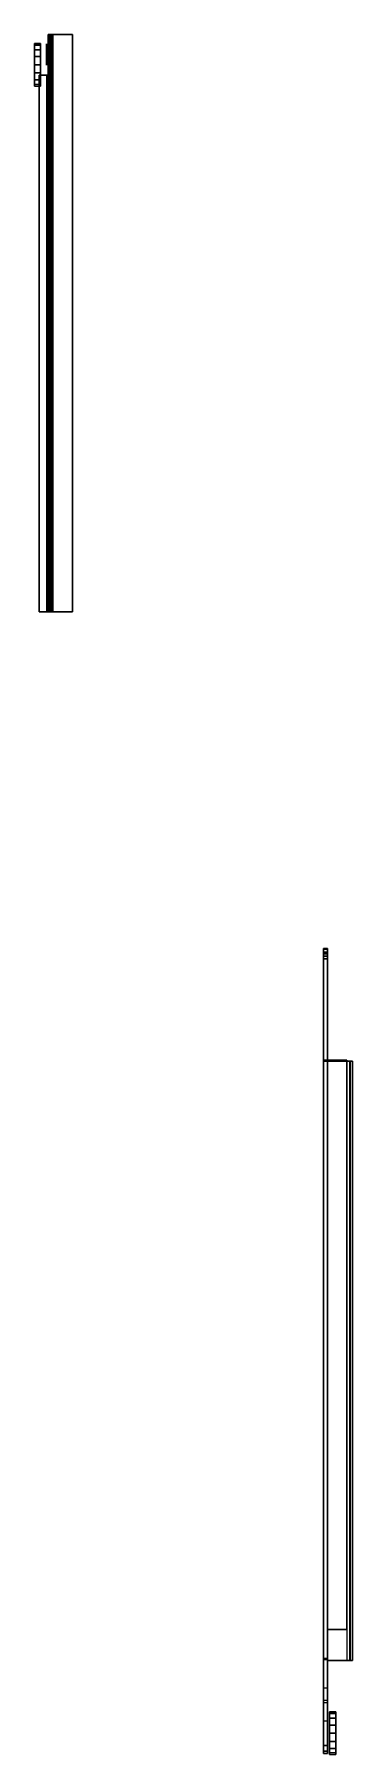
# Model space of a CAD drawing. Extents: x 5838 to 5995, y 946 to 1794.
import ezdxf

# ---------------------------------------------------------------- set-up
doc = ezdxf.new("R2010")
doc.units = 0
doc.header["$LTSCALE"] = 0.25
for name, color, linetype in [('ACESSORIO', 4, 'Continuous'), ('LINHAGUIA', 2, 'Continuous'), ('ROLDANAS', 3, 'Continuous')]:
    doc.layers.add(name, color=color, linetype=linetype)

msp = doc.modelspace()

# ---------------------------------------------------------------- linework, layer by layer
at = {"extrusion": (0, 1, 0)}
for p, q in [((5845.18, 1793.8, 3.43), (5845.18, 1793.8, 16.96)), ((5846.68, 1793.8, 3.43), (5846.68, 1793.8, 16.82)), ((5857.17, 1793.8, 2.68), (5847.44, 1793.8, 2.68)), ((5857.17, 1793.8, 1.18), (5847.44, 1793.8, 1.18)), ((5857.17, 1793.8, 1.18), (5847.44, 1793.8, 1.18)), ((5844.43, 1509.32, 17.71), (5840.71, 1509.32, 17.71)), ((5844.43, 1509.32, 19.08), (5840.71, 1509.32, 19.08)), ((5845.18, 1509.32, 3.43), (5845.18, 1509.32, 16.96)), ((5846.68, 1509.32, 3.43), (5846.68, 1509.32, 16.82)), ((5857.17, 1509.32, 2.68), (5847.44, 1509.32, 2.68)), ((5857.17, 1509.32, 1.18), (5847.44, 1509.32, 1.18)), ((5857.17, 1509.32, 1.18), (5847.44, 1509.32, 1.18)), ((5857.17, 1509.32, 2.68), (5857.17, 1509.32, 1.18))]:
    msp.add_line(p, q, dxfattribs=at)
for centre in [(-5847.44, 3.43, 1793.8), (-5847.44, 3.43, 1509.32)]:
    msp.add_arc(centre, 0.751, 270, 360, dxfattribs=at)
at = {"layer": 'ACESSORIO', "extrusion": (-1, 0, 0)}
for p, q in [((5980.58, 1341.78, 27.73), (5980.58, 1343.61, 26.47)), ((5980.58, 1343.29, 9.87), (5980.58, 1340.91, 8.22)), ((5980.58, 1339.78, 28.47), (5980.58, 1288.53, 31.15)), ((5982.58, 1341.78, 27.73), (5982.58, 1343.61, 26.47)), ((5982.58, 1343.29, 9.87), (5982.58, 1340.93, 8.17)), ((5982.58, 1339.78, 28.47), (5982.58, 1288.53, 31.15)), ((5980.58, 1287.98, 10.17), (5980.58, 1338.5, 7.47)), ((5982.58, 1287.98, 10.17), (5982.58, 1338.5, 7.47)), ((5980.58, 993.77, 31.15), (5980.58, 1288.53, 31.15)), ((5980.58, 973.27, 10.17), (5980.58, 1287.98, 10.17)), ((5982.58, 1008.5, 31.15), (5982.58, 1288.53, 31.15)), ((5982.58, 973.27, 10.17), (5982.58, 1287.98, 10.17)), ((5982.58, 1287.98, 11.68), (5982.58, 1287.98, 10.17)), ((5980.58, 979.21, 39.4), (5980.58, 993.27, 31.28)), ((5982.58, 979.21, 39.4), (5982.58, 993.27, 31.28)), ((5980.58, 950.98, 39.4), (5980.58, 979.21, 39.4)), ((5982.58, 950.98, 39.4), (5982.58, 979.21, 39.4)), ((5980.58, 971.98, 9.47), (5980.58, 963.03, 3.17)), ((5982.58, 971.98, 9.47), (5982.58, 963.03, 3.17)), ((5980.58, 963.03, 3.17), (5980.58, 950.98, 3.17)), ((5982.58, 963.03, 3.17), (5982.58, 950.98, 3.17))]:
    msp.add_line(p, q, dxfattribs=at)
at = {"layer": 'ACESSORIO', "extrusion": (0, 0, -1)}
for p, q in [((5980.58, 1338.5, 7.47), (5980.58, 1340.91, 8.22)), ((5982.58, 1338.5, 7.47), (5982.58, 1340.93, 8.17)), ((5980.58, 946.98, 7.17), (5980.58, 946.98, 35.4)), ((5982.58, 946.98, 7.17), (5982.58, 946.98, 35.4))]:
    msp.add_line(p, q, dxfattribs=at)
at = {"layer": 'ACESSORIO', "extrusion": (0, 1, 0)}
for p, q in [((5982.58, 1288.53, 31.15), (5992, 1288.53, 31.15)), ((5982.58, 1288.53, 29.65), (5992, 1288.53, 29.65)), ((5982.58, 1008.08, 31.15), (5992, 1008.08, 31.15)), ((5982.58, 1008.08, 29.65), (5992, 1008.08, 29.65))]:
    msp.add_line(p, q, dxfattribs=at)
at = {"layer": 'ACESSORIO', "extrusion": (0, -1, 0)}
for p, q in [((5982.58, 1287.98, 10.17), (5992, 1287.98, 10.17)), ((5982.58, 1287.98, 11.68), (5992, 1287.98, 11.68)), ((5993.8, 1287.98, 16.83), (5992, 1287.98, 11.68)), ((5994.86, 1287.98, 16.55), (5993.45, 1287.98, 11.29)), ((5993.8, 1287.98, 16.83), (5994.86, 1287.98, 16.55)), ((5982.58, 992.79, 10.17), (5992, 992.79, 10.17)), ((5982.58, 992.79, 11.68), (5992, 992.79, 11.68)), ((5993.8, 992.79, 16.83), (5992, 992.79, 11.68)), ((5994.86, 992.79, 16.55), (5993.45, 992.79, 11.29)), ((5993.8, 992.79, 16.83), (5994.86, 992.79, 16.55))]:
    msp.add_line(p, q, dxfattribs=at)
at = {"layer": 'ACESSORIO', "extrusion": (-1, 0, 0)}
for centre, radius, start, end in [((-1339.18, 23.8, -5980.58), 4.71, 97.26934, 123.52834), ((-1339.18, 23.8, -5982.58), 4.71, 97.26934, 123.52834), ((-950.98, 7.17, -5980.58), 4, 270, 360), ((-950.98, 35.4, -5980.58), 4, 0, 90), ((-950.98, 7.17, -5982.58), 4, 270, 360), ((-950.98, 35.4, -5982.58), 4, 0, 90)]:
    msp.add_arc(centre, radius, start, end, dxfattribs=at)
at = {"layer": 'ACESSORIO', "color": 0, "linetype": 'Continuous', "extrusion": (-1, 0, 0)}
msp.add_arc((-993.77, 32.15, -5980.58), 1, 270, 300, dxfattribs=at)
at = {"layer": 'ACESSORIO'}
for points in [[(5845.18, 1793.8, 16.96), (5845.18, 1793.8, 3.43), (5845.18, 1509.32, 3.43), (5845.18, 1509.32, 16.96)], [(5845.18, 1793.8, 3.43), (5845.48, 1793.8, 2.3), (5846.9, 1793.8, 2.9), (5846.68, 1793.8, 3.43)], [(5845.18, 1793.8, 16.96), (5846.68, 1793.8, 16.82), (5846.68, 1793.8, 3.43), (5845.18, 1793.8, 3.43)], [(5845.18, 1793.8, 16.96), (5846.68, 1793.8, 16.82), (5846.68, 1773.8, 16.82), (5845.18, 1773.8, 16.96)], [(5846.9, 1793.8, 2.9), (5845.48, 1793.8, 2.3), (5846.31, 1793.8, 1.48), (5846.9, 1793.8, 2.9)], [(5846.31, 1793.8, 1.48), (5846.9, 1793.8, 2.9), (5847.44, 1793.8, 2.68), (5847.44, 1793.8, 1.18)], [(5846.68, 1509.32, 3.43), (5846.68, 1509.32, 16.82), (5846.68, 1793.8, 16.82), (5846.68, 1793.8, 3.43)], [(5857.17, 1509.32, 2.68), (5847.44, 1509.32, 2.68), (5847.44, 1793.8, 2.68), (5857.17, 1793.8, 2.68)], [(5857.17, 1509.32, 1.18), (5847.44, 1509.32, 1.18), (5847.44, 1793.8, 1.18), (5857.17, 1793.8, 1.18)], [(5847.44, 1793.8, 2.68), (5857.17, 1793.8, 2.68), (5857.17, 1793.8, 1.18), (5847.44, 1793.8, 1.18)], [(5857.17, 1793.8, 2.68), (5857.17, 1793.8, 1.18), (5857.17, 1509.32, 1.18), (5857.17, 1509.32, 2.68)], [(5844.43, 1509.32, 19.08), (5840.71, 1509.32, 19.08), (5840.71, 1773.8, 19.08), (5844.43, 1773.8, 19.08)], [(5840.71, 1509.32, 17.71), (5844.43, 1509.32, 17.71), (5844.43, 1773.8, 17.71), (5840.71, 1773.8, 17.71)], [(5840.71, 1773.8, 19.08), (5840.71, 1773.8, 17.71), (5840.71, 1509.32, 17.71), (5840.71, 1509.32, 19.08)], [(5840.71, 1509.32, 19.08), (5840.71, 1509.32, 17.71), (5844.43, 1509.32, 17.71), (5844.43, 1509.32, 19.08)], [(5844.43, 1509.32, 19.08), (5844.43, 1509.32, 17.71), (5844.81, 1509.32, 17.61), (5845.56, 1509.32, 18.77)], [(5844.81, 1509.32, 17.61), (5845.08, 1509.32, 17.34), (5846.38, 1509.32, 17.95), (5845.56, 1509.32, 18.77)], [(5845.08, 1509.32, 17.34), (5845.18, 1509.32, 16.96), (5846.68, 1509.32, 16.82), (5846.38, 1509.32, 17.95)], [(5845.18, 1509.32, 3.43), (5846.68, 1509.32, 3.43), (5846.68, 1509.32, 16.82), (5845.18, 1509.32, 16.96)], [(5845.18, 1509.32, 3.43), (5845.48, 1509.32, 2.3), (5846.9, 1509.32, 2.9), (5846.68, 1509.32, 3.43)], [(5846.9, 1509.32, 2.9), (5845.48, 1509.32, 2.3), (5846.31, 1509.32, 1.48), (5846.9, 1509.32, 2.9)], [(5846.31, 1509.32, 1.48), (5846.9, 1509.32, 2.9), (5847.44, 1509.32, 2.68), (5847.44, 1509.32, 1.18)], [(5847.44, 1509.32, 2.68), (5847.44, 1509.32, 1.18), (5857.17, 1509.32, 1.18), (5857.17, 1509.32, 2.68)], [(5982.58, 1341.78, 27.73), (5982.58, 1343.61, 26.47), (5980.58, 1343.61, 26.47), (5980.58, 1341.78, 27.73)], [(5982.58, 1343.61, 26.47), (5980.58, 1343.61, 26.47), (5980.58, 1343.29, 9.87), (5982.58, 1343.29, 9.87)], [(5980.58, 1340.91, 8.22), (5980.58, 1341.78, 27.73), (5980.58, 1343.61, 26.47), (5980.58, 1343.29, 9.87)], [(5982.58, 1343.29, 9.87), (5982.58, 1343.61, 26.47), (5980.58, 1343.61, 26.47), (5980.58, 1343.29, 9.87)], [(5982.58, 1343.29, 9.87), (5980.58, 1343.29, 9.87), (5980.58, 1340.91, 8.22), (5982.58, 1340.93, 8.17)], [(5982.58, 1339.78, 28.47), (5982.58, 1341.78, 27.73), (5980.58, 1341.78, 27.73), (5980.58, 1339.78, 28.47)], [(5980.58, 1339.78, 28.47), (5980.58, 1341.78, 27.73), (5980.58, 1340.91, 8.22), (5980.58, 1338.5, 7.47)], [(5982.58, 1340.93, 8.17), (5980.58, 1340.91, 8.22), (5980.58, 1338.5, 7.47), (5982.58, 1338.5, 7.47)], [(5982.58, 1288.53, 31.15), (5982.58, 1339.78, 28.47), (5980.58, 1339.78, 28.47), (5980.58, 1288.53, 31.15)], [(5980.58, 1288.53, 31.15), (5980.58, 1339.78, 28.47), (5980.58, 1338.5, 7.47), (5980.58, 1287.98, 10.17)], [(5982.58, 1341.78, 27.73), (5982.58, 1343.61, 26.47), (5982.58, 1343.29, 9.87), (5982.58, 1340.93, 8.17)], [(5982.58, 1340.93, 8.17), (5982.58, 1341.78, 27.73), (5982.58, 1339.78, 28.47), (5982.58, 1338.5, 7.47)], [(5982.58, 1338.5, 7.47), (5982.58, 1339.78, 28.47), (5982.58, 1288.53, 31.15), (5982.58, 1287.98, 10.17)], [(5982.58, 1338.5, 7.47), (5980.58, 1338.5, 7.47), (5980.58, 1287.98, 10.17), (5982.58, 1287.98, 10.17)], [(5982.58, 1288.53, 31.15), (5980.58, 1288.53, 31.15), (5980.58, 993.77, 31.15), (5982.58, 993.77, 31.15)], [(5980.58, 973.27, 10.17), (5980.58, 993.77, 31.15), (5980.58, 1288.53, 31.15), (5980.58, 1287.98, 10.17)], [(5980.58, 973.27, 10.17), (5982.58, 973.27, 10.17), (5982.58, 1287.98, 10.17), (5980.58, 1287.98, 10.17)], [(5982.58, 1287.98, 10.17), (5982.58, 1288.53, 31.15), (5982.58, 993.77, 31.15), (5982.58, 973.27, 10.17)], [(5982.58, 1288.53, 29.65), (5982.58, 1008.08, 29.65), (5992, 1008.08, 29.65), (5992, 1288.53, 29.65)], [(5992, 1288.53, 31.15), (5982.58, 1288.53, 31.15), (5982.58, 1008.08, 31.15), (5992, 1008.08, 31.15)], [(5982.58, 1288.53, 29.65), (5982.58, 1288.53, 31.15), (5992, 1288.53, 31.15), (5992, 1288.53, 29.65)], [(5982.58, 992.79, 11.68), (5982.58, 1287.98, 11.68), (5992, 1287.98, 11.68), (5992, 992.79, 11.68)], [(5992, 992.79, 10.17), (5982.58, 992.79, 10.17), (5982.58, 1287.98, 10.17), (5992, 1287.98, 10.17)], [(5992, 1287.98, 11.68), (5992, 1287.98, 10.17), (5982.58, 1287.98, 10.17), (5982.58, 1287.98, 11.68)], [(5992, 1008.08, 31.15), (5992, 1008.08, 29.65), (5992, 1288.53, 29.65), (5992, 1288.53, 31.15)], [(5992, 992.79, 11.68), (5993.8, 992.79, 16.83), (5993.8, 1287.98, 16.83), (5992, 1287.98, 11.68)], [(5992, 992.79, 10.17), (5993.45, 992.79, 11.29), (5993.45, 1287.98, 11.29), (5992, 1287.98, 10.17)], [(5993.8, 1287.98, 16.83), (5994.33, 1287.98, 16.69), (5992, 1287.98, 10.17), (5992, 1287.98, 11.68)], [(5994.86, 1287.98, 16.55), (5994.33, 1287.98, 16.69), (5992, 1287.98, 10.17), (5993.45, 1287.98, 11.29)], [(5994.86, 992.79, 16.55), (5994.86, 1287.98, 16.55), (5993.45, 1287.98, 11.29), (5993.45, 992.79, 11.29)], [(5993.8, 1287.98, 16.83), (5994.86, 1287.98, 16.55), (5994.86, 992.79, 16.55), (5993.8, 992.79, 16.83)], [(5992, 1008.08, 29.65), (5992, 1008.08, 31.15), (5982.58, 1008.08, 31.15), (5982.58, 1008.08, 29.65)], [(5980.58, 993.27, 31.29), (5980.58, 993.77, 31.15), (5980.58, 973.27, 10.17), (5980.58, 971.98, 9.47)], [(5980.58, 993.77, 31.15), (5980.58, 993.27, 31.29), (5982.58, 993.27, 31.28), (5982.58, 993.77, 31.15)], [(5982.58, 979.21, 39.4), (5980.58, 979.21, 39.4), (5980.58, 993.27, 31.29), (5982.58, 993.27, 31.29)], [(5980.58, 963.03, 3.17), (5980.58, 979.21, 39.4), (5980.58, 993.27, 31.29), (5980.58, 971.98, 9.47)], [(5982.58, 993.77, 31.15), (5982.58, 973.27, 10.17), (5982.58, 971.98, 9.47), (5982.58, 993.27, 31.29)], [(5982.58, 993.27, 31.29), (5982.58, 971.98, 9.47), (5982.58, 963.03, 3.17), (5982.58, 979.21, 39.4)], [(5982.58, 992.79, 11.68), (5982.58, 992.79, 10.17), (5992, 992.79, 10.17), (5992, 992.79, 11.68)], [(5992, 992.79, 10.17), (5992, 992.79, 11.68), (5993.8, 992.79, 16.83), (5994.33, 992.79, 16.69)], [(5992, 992.79, 10.17), (5993.45, 992.79, 11.29), (5994.86, 992.79, 16.55), (5994.33, 992.79, 16.69)], [(5982.58, 950.98, 39.4), (5982.58, 979.21, 39.4), (5980.58, 979.21, 39.4), (5980.58, 950.98, 39.4)], [(5980.58, 950.98, 3.17), (5980.58, 950.98, 39.4), (5980.58, 979.21, 39.4), (5980.58, 963.03, 3.17)], [(5982.58, 963.03, 3.17), (5982.58, 979.21, 39.4), (5982.58, 950.98, 39.4), (5982.58, 950.98, 3.17)], [(5982.58, 971.98, 9.47), (5980.58, 971.98, 9.47), (5980.58, 973.27, 10.17), (5982.58, 973.27, 10.17)], [(5982.58, 971.98, 9.47), (5980.58, 971.98, 9.47), (5980.58, 963.03, 3.17), (5982.58, 963.03, 3.17)], [(5982.58, 963.03, 3.17), (5982.58, 950.98, 3.17), (5980.58, 950.98, 3.17), (5980.58, 963.03, 3.17)], [(5980.58, 950.98, 3.17), (5980.58, 950.98, 39.4), (5980.58, 948.15, 38.23), (5980.58, 948.15, 4.34)], [(5982.58, 950.98, 3.17), (5982.58, 948.15, 4.34), (5982.58, 948.15, 38.23), (5982.58, 950.98, 39.4)], [(5980.58, 948.15, 4.34), (5980.58, 948.15, 38.23), (5980.58, 946.98, 35.4), (5980.58, 946.98, 7.17)], [(5982.58, 946.98, 7.17), (5980.58, 946.98, 7.17), (5980.58, 946.98, 35.4), (5982.58, 946.98, 35.4)], [(5982.58, 948.15, 4.34), (5982.58, 948.15, 38.23), (5982.58, 946.98, 35.4), (5982.58, 946.98, 7.17)]]:
    msp.add_3dface(points, dxfattribs=at)
at = {"layer": 'ROLDANAS', "extrusion": (-1, 0, 0)}
for centre, radius in [((-1778.85, 14.69, -5838.38), 10.5), ((-1778.85, 14.69, -5841.38), 10.5), ((-1783.9, 10.45, -5844.38), 5.25), ((-1778.85, 14.69, -5838.38), 5.25), ((-956.98, 15.17, -5983.58), 10.5), ((-956.98, 15.17, -5986.58), 10.5), ((-956.98, 15.17, -5983.58), 5.25), ((-956.98, 15.17, -5986.58), 5.25)]:
    msp.add_circle(centre, radius, dxfattribs=at)

# ---------------------------------------------------------------- meshes
at = {"layer": 'ACESSORIO'}
mesh = msp.add_polymesh((2, 4), dxfattribs=at)
for k, corner in enumerate([(5845.18, 1793.8, 3.43), (5845.48, 1793.8, 2.3), (5846.31, 1793.8, 1.48), (5847.44, 1793.8, 1.18), (5847.44, 1509.32, 1.18), (5846.31, 1509.32, 1.48), (5845.48, 1509.32, 2.3), (5845.18, 1509.32, 3.43)]):
    mesh.set_mesh_vertex(divmod(k, 4), corner)
mesh = msp.add_polymesh((2, 3), dxfattribs=at)
for k, corner in enumerate([(5847.44, 1509.32, 2.68), (5846.9, 1509.32, 2.9), (5846.68, 1509.32, 3.43), (5847.44, 1793.8, 2.68), (5846.9, 1793.8, 2.9), (5846.68, 1793.8, 3.43)]):
    mesh.set_mesh_vertex(divmod(k, 3), corner)
mesh = msp.add_polymesh((2, 4), dxfattribs=at)
for k, corner in enumerate([(5846.68, 1509.32, 16.82), (5846.38, 1509.32, 17.95), (5845.56, 1509.32, 18.77), (5844.43, 1509.32, 19.08), (5846.68, 1773.8, 16.82), (5846.38, 1773.8, 17.95), (5845.56, 1773.8, 18.77), (5844.43, 1773.8, 19.08)]):
    mesh.set_mesh_vertex(divmod(k, 4), corner)
mesh = msp.add_polymesh((2, 4), dxfattribs=at)
for k, corner in enumerate([(5845.18, 1773.8, 16.96), (5845.08, 1773.8, 17.34), (5844.81, 1773.8, 17.61), (5844.43, 1773.8, 17.71), (5844.43, 1509.32, 17.71), (5844.81, 1509.32, 17.61), (5845.08, 1509.32, 17.34), (5845.18, 1509.32, 16.96)]):
    mesh.set_mesh_vertex(divmod(k, 4), corner)
mesh = msp.add_polymesh((2, 3), dxfattribs=at)
for k, corner in enumerate([(5982.58, 946.98, 35.4), (5982.58, 948.15, 38.23), (5982.58, 950.98, 39.4), (5980.58, 946.98, 35.4), (5980.58, 948.15, 38.23), (5980.58, 950.98, 39.4)]):
    mesh.set_mesh_vertex(divmod(k, 3), corner)
mesh = msp.add_polymesh((2, 3), dxfattribs=at)
for k, corner in enumerate([(5982.58, 946.98, 7.17), (5982.58, 948.15, 4.34), (5982.58, 950.98, 3.17), (5980.58, 946.98, 7.17), (5980.58, 948.15, 4.34), (5980.58, 950.98, 3.17)]):
    mesh.set_mesh_vertex(divmod(k, 3), corner)
at = {"layer": 'LINHAGUIA'}
mesh = msp.add_polymesh((2, 16), dxfattribs=dict(at, n_close=True))
for k, corner in enumerate([(5841.38, 1768.35, 14.69), (5841.38, 1769.15, 18.71), (5841.38, 1771.43, 22.12), (5841.38, 1774.83, 24.39), (5841.38, 1778.85, 25.19), (5841.38, 1782.87, 24.39), (5841.38, 1786.28, 22.12), (5841.38, 1788.55, 18.71), (5841.38, 1789.35, 14.69), (5841.38, 1788.55, 10.67), (5841.38, 1786.28, 7.27), (5841.38, 1782.87, 4.99), (5841.38, 1778.85, 4.19), (5841.38, 1774.83, 4.99), (5841.38, 1771.43, 7.27), (5841.38, 1769.15, 10.67), (5838.38, 1768.35, 14.69), (5838.38, 1769.15, 18.71), (5838.38, 1771.43, 22.12), (5838.38, 1774.83, 24.39), (5838.38, 1778.85, 25.19), (5838.38, 1782.87, 24.39), (5838.38, 1786.28, 22.12), (5838.38, 1788.55, 18.71), (5838.38, 1789.35, 14.69), (5838.38, 1788.55, 10.67), (5838.38, 1786.28, 7.27), (5838.38, 1782.87, 4.99), (5838.38, 1778.85, 4.19), (5838.38, 1774.83, 4.99), (5838.38, 1771.43, 7.27), (5838.38, 1769.15, 10.67)]):
    mesh.set_mesh_vertex(divmod(k, 16), corner)
mesh = msp.add_polymesh((2, 16), dxfattribs=dict(at, n_close=True))
for k, corner in enumerate([(5838.38, 1768.35, 14.69), (5838.38, 1769.15, 18.71), (5838.38, 1771.43, 22.12), (5838.38, 1774.83, 24.39), (5838.38, 1778.85, 25.19), (5838.38, 1782.87, 24.39), (5838.38, 1786.28, 22.12), (5838.38, 1788.55, 18.71), (5838.38, 1789.35, 14.69), (5838.38, 1788.55, 10.67), (5838.38, 1786.28, 7.27), (5838.38, 1782.87, 4.99), (5838.38, 1778.85, 4.19), (5838.38, 1774.83, 4.99), (5838.38, 1771.43, 7.27), (5838.38, 1769.15, 10.67), (5838.38, 1773.6, 14.69), (5838.38, 1774, 16.7), (5838.38, 1775.14, 18.4), (5838.38, 1776.84, 19.54), (5838.38, 1778.85, 19.94), (5838.38, 1780.86, 19.54), (5838.38, 1782.56, 18.4), (5838.38, 1783.7, 16.7), (5838.38, 1784.1, 14.69), (5838.38, 1783.7, 12.68), (5838.38, 1782.56, 10.98), (5838.38, 1780.86, 9.84), (5838.38, 1778.85, 9.44), (5838.38, 1776.84, 9.84), (5838.38, 1775.14, 10.98), (5838.38, 1774, 12.68)]):
    mesh.set_mesh_vertex(divmod(k, 16), corner)
mesh = msp.add_polymesh((2, 16), dxfattribs=dict(at, n_close=True))
for k, corner in enumerate([(5841.38, 1768.35, 14.69), (5841.38, 1769.15, 18.71), (5841.38, 1771.43, 22.12), (5841.38, 1774.83, 24.39), (5841.38, 1778.85, 25.19), (5841.38, 1782.87, 24.39), (5841.38, 1786.28, 22.12), (5841.38, 1788.55, 18.71), (5841.38, 1789.35, 14.69), (5841.38, 1788.55, 10.67), (5841.38, 1786.28, 7.27), (5841.38, 1782.87, 4.99), (5841.38, 1778.85, 4.19), (5841.38, 1774.83, 4.99), (5841.38, 1771.43, 7.27), (5841.38, 1769.15, 10.67), (5841.38, 1773.6, 14.69), (5841.38, 1774, 16.7), (5841.38, 1775.14, 18.4), (5841.38, 1776.84, 19.54), (5841.38, 1778.85, 19.94), (5841.38, 1780.86, 19.54), (5841.38, 1782.56, 18.4), (5841.38, 1783.7, 16.7), (5841.38, 1784.1, 14.69), (5841.38, 1783.7, 12.68), (5841.38, 1782.56, 10.98), (5841.38, 1780.86, 9.84), (5841.38, 1778.85, 9.44), (5841.38, 1776.84, 9.84), (5841.38, 1775.14, 10.98), (5841.38, 1774, 12.68)]):
    mesh.set_mesh_vertex(divmod(k, 16), corner)
mesh = msp.add_polymesh((2, 16), dxfattribs=dict(at, n_close=True))
for k, corner in enumerate([(5986.58, 946.48, 15.17), (5986.58, 947.28, 19.19), (5986.58, 949.55, 22.6), (5986.58, 952.96, 24.87), (5986.58, 956.98, 25.67), (5986.58, 961, 24.87), (5986.58, 964.4, 22.6), (5986.58, 966.68, 19.19), (5986.58, 967.48, 15.17), (5986.58, 966.68, 11.15), (5986.58, 964.4, 7.75), (5986.58, 961, 5.47), (5986.58, 956.98, 4.67), (5986.58, 952.96, 5.47), (5986.58, 949.55, 7.75), (5986.58, 947.28, 11.15), (5983.58, 946.48, 15.17), (5983.58, 947.28, 19.19), (5983.58, 949.55, 22.6), (5983.58, 952.96, 24.87), (5983.58, 956.98, 25.67), (5983.58, 961, 24.87), (5983.58, 964.4, 22.6), (5983.58, 966.68, 19.19), (5983.58, 967.48, 15.17), (5983.58, 966.68, 11.15), (5983.58, 964.4, 7.75), (5983.58, 961, 5.47), (5983.58, 956.98, 4.67), (5983.58, 952.96, 5.47), (5983.58, 949.55, 7.75), (5983.58, 947.28, 11.15)]):
    mesh.set_mesh_vertex(divmod(k, 16), corner)
mesh = msp.add_polymesh((2, 16), dxfattribs=dict(at, n_close=True))
for k, corner in enumerate([(5983.58, 946.48, 15.17), (5983.58, 947.28, 19.19), (5983.58, 949.55, 22.6), (5983.58, 952.96, 24.87), (5983.58, 956.98, 25.67), (5983.58, 961, 24.87), (5983.58, 964.4, 22.6), (5983.58, 966.68, 19.19), (5983.58, 967.48, 15.17), (5983.58, 966.68, 11.15), (5983.58, 964.4, 7.75), (5983.58, 961, 5.47), (5983.58, 956.98, 4.67), (5983.58, 952.96, 5.47), (5983.58, 949.55, 7.75), (5983.58, 947.28, 11.15), (5983.58, 951.73, 15.17), (5983.58, 952.13, 17.18), (5983.58, 953.26, 18.89), (5983.58, 954.97, 20.02), (5983.58, 956.98, 20.42), (5983.58, 958.99, 20.02), (5983.58, 960.69, 18.89), (5983.58, 961.83, 17.18), (5983.58, 962.23, 15.17), (5983.58, 961.83, 13.16), (5983.58, 960.69, 11.46), (5983.58, 958.99, 10.32), (5983.58, 956.98, 9.92), (5983.58, 954.97, 10.32), (5983.58, 953.26, 11.46), (5983.58, 952.13, 13.16)]):
    mesh.set_mesh_vertex(divmod(k, 16), corner)
mesh = msp.add_polymesh((2, 16), dxfattribs=dict(at, n_close=True))
for k, corner in enumerate([(5986.58, 946.48, 15.17), (5986.58, 947.28, 19.19), (5986.58, 949.55, 22.6), (5986.58, 952.96, 24.87), (5986.58, 956.98, 25.67), (5986.58, 961, 24.87), (5986.58, 964.4, 22.6), (5986.58, 966.68, 19.19), (5986.58, 967.48, 15.17), (5986.58, 966.68, 11.15), (5986.58, 964.4, 7.75), (5986.58, 961, 5.47), (5986.58, 956.98, 4.67), (5986.58, 952.96, 5.47), (5986.58, 949.55, 7.75), (5986.58, 947.28, 11.15), (5986.58, 951.73, 15.17), (5986.58, 952.13, 17.18), (5986.58, 953.26, 18.89), (5986.58, 954.97, 20.02), (5986.58, 956.98, 20.42), (5986.58, 958.99, 20.02), (5986.58, 960.69, 18.89), (5986.58, 961.83, 17.18), (5986.58, 962.23, 15.17), (5986.58, 961.83, 13.16), (5986.58, 960.69, 11.46), (5986.58, 958.99, 10.32), (5986.58, 956.98, 9.92), (5986.58, 954.97, 10.32), (5986.58, 953.26, 11.46), (5986.58, 952.13, 13.16)]):
    mesh.set_mesh_vertex(divmod(k, 16), corner)

doc.saveas('drawing.dxf')
